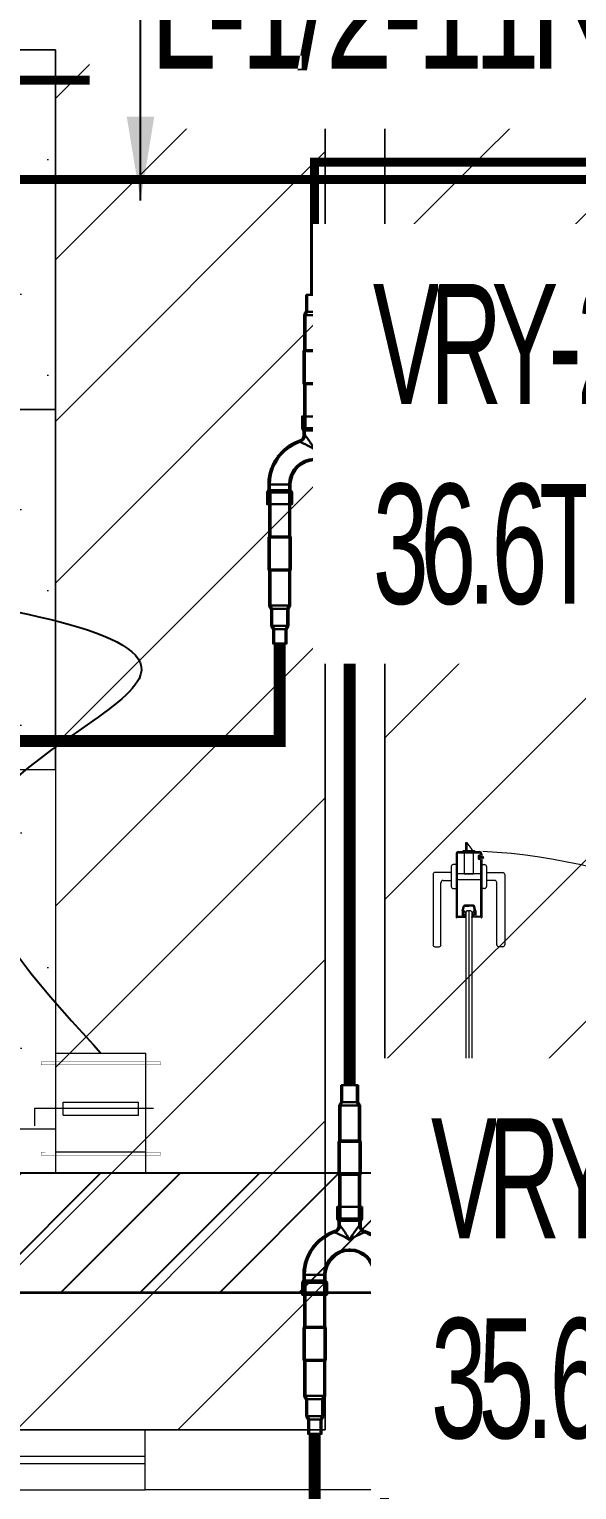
# Model space of a CAD drawing. Header units: millimetres. Extents: x -81374 to 485233, y -39075 to 157313.
# Drawn here: x 45364 to 46278, y -11962 to -9526 of the extents above; entities that cross this region are included whole.
import ezdxf
from ezdxf.enums import TextEntityAlignment as Align

# ---------------------------------------------------------------- set-up
doc = ezdxf.new("R2010")
doc.units = ezdxf.units.MM
for name, color, linetype in [('150 dia butterfly damper', 20, 'Continuous'), ('2', 7, 'Continuous'), ('ceilings', 253, 'Continuous'), ('Hatch 01_UC', 7, 'Continuous'), ('M-HVAC ELLIPTICAL DUCT', 6, 'Continuous'), ('M-HVAC VRV PIPE', 152, 'Continuous'), ('M-HVAC-INSULATION', 8, 'Continuous'), ('M-HVAC-SUPPLY AIR DUCT', 4, 'Continuous'), ('M-HVAC-TEXT', 7, 'Continuous'), ('PCE-HVACTEXT', 7, 'Continuous')]:
    doc.layers.add(name, color=color, linetype=linetype)
doc.layers.add('ceiling', color=7, linetype='Continuous', lineweight=5, true_color=0x560d91)
for name, color, linetype, lineweight in [('COPPER PIPE ', 4, 'Continuous', 30), ('G-IMPT', 8, 'Continuous', 5), ('M-HVAC-CONTROL DAMPERS', 210, 'Continuous', 15), ('P-PIPE-IDEN', 7, 'Continuous', 9), ('vrv text', 90, 'Continuous', 30)]:
    doc.layers.add(name, color=color, linetype=linetype, lineweight=lineweight)
doc.styles.add('Arial_2', font='arial.ttf', dxfattribs={"height": 75})
doc.styles.add('HVAC TEXT', font='Romans.shx', dxfattribs={"width": 0.8, "height": 100})
doc.styles.add('romans', font='stylu.ttf', dxfattribs={"height": 125})
doc.styles.add('rs', font='romans.shx', dxfattribs={"width": 0.75})
doc.styles.get("Standard").update_dxf_attribs({"font": 'arial.ttf'})
doc.dimstyles.new('GLAZ ALU', dxfattribs={"dimscale": 100, "dimtxt": 2, "dimasz": 1.4, "dimexe": 0.8, "dimexo": 0.8, "dimgap": 0.75, "dimtad": 1, "dimdec": 0, "dimzin": 0, "dimdsep": 46, "dimtxsty": 'rs', "dimcen": 0.09, "dimclrd": 8, "dimclre": 8, "dimclrt": 2, "dimadec": 0, "dimazin": 0, "dimtfac": 1, "dimtdec": 0, "dimtmove": 0, "dimatfit": 3, "dimfxl": 1, "dimtolj": 1, "dimtzin": 0, "dimarcsym": 0})
doc.dimstyles.new('HVAC DIM', dxfattribs={"dimtxt": 100, "dimasz": 200, "dimexe": 50, "dimexo": 50, "dimgap": 50, "dimtad": 1, "dimtoh": 1, "dimdec": 0, "dimzin": 0, "dimdsep": 46, "dimtxsty": 'HVAC TEXT', "dimcen": 50, "dimclrd": 7, "dimclre": 7, "dimclrt": 7, "dimadec": 0, "dimazin": 0, "dimtfac": 1, "dimtdec": 0, "dimtofl": 0, "dimtmove": 0, "dimatfit": 3, "dimfxl": 1, "dimtolj": 1, "dimtzin": 0, "dimarcsym": 0})
pattern_1 = [(225, (86411.17, 39444.27), (134.70384, -134.70384), [])]

# ---------------------------------------------------------------- blocks, each defined once
blk = doc.blocks.new('A$C4A242C7C')
at = {"layer": '2', "color": 6, "linetype": 'Continuous'}
for p, q in [((0, 4), (0, 115.4)), ((0.4, 115.8), (0.6, 115.8)), ((1.4, 115), (13, 115)), ((2, 113), (10.5, 113)), ((2, 4), (2, 113)), ((10.5, 103.9), (10.5, 113)), ((10.6, 103.4), (12.8, 95.2)), ((14, 111.3), (12.5, 111.3)), ((12.5, 104.8), (12.5, 111.3)), ((14, 104.8), (12.5, 104.8)), ((14.8, 103.8), (12.5, 103.8)), ((12.5, 103.8), (14.7, 95.7)), ((13, 115), (13, 112.6)), ((14.7, 112.6), (13, 112.6)), ((14, 110), (14, 111.3)), ((14, 106.1), (14, 104.8)), ((14.3, 109.8), (15, 110)), ((14.3, 106.3), (15, 106.1)), ((14.7, 112.6), (15.2, 110.4)), ((14.8, 103.8), (15.2, 105.6)), ((30.3, 112.6), (29.8, 110.4)), ((30.2, 103.8), (29.8, 105.6)), ((30.7, 109.8), (30, 110)), ((30.7, 106.3), (30, 106.1)), ((30.2, 103.8), (32.5, 103.8)), ((32, 112.6), (30.3, 112.6)), ((32.5, 103.8), (30.3, 95.7)), ((31, 111.3), (32.5, 111.3)), ((31, 110), (31, 111.3)), ((31, 106.1), (31, 104.8)), ((31, 104.8), (32.5, 104.8)), ((32, 115), (32, 112.6)), ((43.6, 115), (32, 115)), ((34.4, 103.4), (32.2, 95.2)), ((32.5, 104.8), (32.5, 111.3)), ((34.5, 113), (43, 113)), ((34.5, 103.9), (34.5, 113)), ((43, 14.2), (43, 113)), ((44.6, 115.8), (44.4, 115.8)), ((45, 11.7), (45, 115.4)), ((14.7, 95.7), (22.5, 95.7)), ((30.3, 93.7), (14.7, 93.7)), ((30.3, 95.7), (22.5, 95.7)), ((4, 2), (41, 2)), ((4, 0), (41, 0)), ((38.5, 8.4), (38.5, 11.7)), ((42.5, 13.7), (40.5, 13.7)), ((40.5, 8.8), (40.5, 11.3)), ((42.5, 6.4), (40.5, 6.4)), ((44, 11.7), (40.9, 11.7)), ((44, 8.4), (40.9, 8.4)), ((43, 4), (43, 5.9)), ((44, 11.6), (44, 11.7)), ((44, 8.4), (44, 8.5)), ((44.4, 11.2), (44.5, 11.2)), ((44.4, 8.9), (44.5, 8.9)), ((45, 4), (45, 8.4))]:
    blk.add_line(p, q, dxfattribs=at)
for centre, radius, start, end in [((0.4, 115.4), 0.4, 90, 180), ((0.6, 115.4), 0.4, 0, 90), ((1.4, 115.4), 0.4, 180, 270), ((12.5, 103.9), 2, 180, 195), ((14.2, 110), 0.2, 180, 285), ((14.2, 106.1), 0.2, 75, 180), ((14.8, 110.3), 0.4, 285, 15), ((14.8, 105.7), 0.4, 345, 75), ((30.1, 110.3), 0.4, 165, 255), ((30.1, 105.7), 0.4, 105, 195), ((30.8, 110), 0.2, 255, 0), ((30.8, 106.1), 0.2, 0, 105), ((32.5, 103.9), 2, 345, 0), ((43.6, 115.4), 0.4, 270, 0), ((44.4, 115.4), 0.4, 90, 180), ((44.6, 115.4), 0.4, 0, 90), ((14.7, 95.7), 2, 195, 270), ((30.3, 95.7), 2, 270, 345), ((4, 4), 4, 180, 270), ((4, 4), 2, 180, 270), ((40.5, 11.7), 2, 90, 180), ((40.5, 8.4), 2, 180, 270), ((40.9, 11.3), 0.4, 90, 180), ((40.9, 8.8), 0.4, 180, 270), ((41, 4), 4, 270, 0), ((41, 4), 2, 270, 0), ((42.5, 14.2), 0.5, 270, 0), ((42.5, 5.9), 0.5, 0, 90), ((44.4, 11.6), 0.4, 180, 270), ((44.4, 8.5), 0.4, 90, 180), ((44.5, 11.7), 0.5, 270, 0), ((44.5, 8.4), 0.5, 0, 90)]:
    blk.add_arc(centre, radius, start, end, dxfattribs=at)
blk = doc.blocks.new('floor plan 1')
at = {"layer": 'G-IMPT', "color": 8, "ltscale": 500}
for p, q in [((12084.2, -27133.8), (12083.5, -27131.3)), ((12084.4, -27133.8), (12083.9, -27131.3)), ((12084.2, -27133.8), (12085.4, -27133.8)), ((12084.2, -27139.1), (12084.2, -27133.8)), ((12084.6, -27133.8), (12084.4, -27131.3)), ((12084.8, -27133.8), (12084.8, -27131.3)), ((12085, -27133.8), (12085.3, -27131.3)), ((12085.2, -27133.8), (12085.7, -27131.3)), ((12085.4, -27133.8), (12086.2, -27131.3)), ((12085.4, -27139.1), (12085.4, -27133.8)), ((12119.9, -27113.5), (12096.1, -27113.5)), ((12096.1, -27113.5), (12096.1, -27199.3)), ((12118, -27115.5), (12098, -27115.5)), ((12098, -27115.5), (12098, -27197.4)), ((12118, -27197.4), (12118, -27115.5)), ((12119.9, -27113.5), (12613, -27113.5)), ((12119.9, -27199.3), (12119.9, -27113.5)), ((12119.9, -27113.5), (12119.9, -27213.5)), ((14179.6, -27113.6, 0), (12613, -27113.5, 0)), ((12613, -27113.5, 0), (12613, -27213.5, 0)), ((11247.8, -27151.6), (11994.1, -27151.6)), ((11994.1, -27151.6), (11995.6, -27153.1)), ((11995.6, -27159.7), (11994.1, -27161.2)), ((11995.6, -27153.1), (11995.6, -27159.7)), ((12084.2, -27135.6), (12085.4, -27135.6)), ((12084.2, -27137.4), (12085.4, -27137.4)), ((12084.2, -27139.1), (12085.4, -27139.1)), ((12094.3, -27181.3), (12094.3, -27135.9)), ((12094.3, -27135.9), (12096.1, -27135.9)), ((12096.1, -27135.9), (12096.1, -27182.7)), ((14179.6, -27157.6, 0), (12613, -27157.5, 0)), ((11994.1, -27161.2), (11247.8, -27161.2)), ((12051.5, -27181.6), (12051.5, -27185.8)), ((12053.4, -27181.6), (12053.4, -27183.4)), ((12053.9, -27183.9), (12055.8, -27183.9)), ((12090.5, -27177.8), (12055.3, -27177.8)), ((12090.5, -27179.7), (12055.3, -27179.7)), ((12092.4, -27181.6), (12092.4, -27285.5)), ((12094.3, -27181.6), (12094.3, -27287.7)), ((14179.6, -27169.6, 0), (12613, -27169.5, 0)), ((12050.3, -27186.7), (12047.8, -27186)), ((12050.3, -27186.9), (12047.8, -27186.5)), ((12050.3, -27187.1), (12047.8, -27186.9)), ((12050.3, -27187.4), (12047.8, -27187.4)), ((12050.3, -27187.6), (12047.8, -27187.8)), ((12050.3, -27187.8), (12047.8, -27188.2)), ((12050.3, -27188), (12047.8, -27188.7)), ((12050.3, -27188), (12050.3, -27186.7)), ((12055.6, -27186.7), (12050.3, -27186.7)), ((12055.6, -27188), (12050.3, -27188)), ((12051.5, -27188.9), (12051.5, -27287.7)), ((12052.1, -27186.3), (12052, -27186.3)), ((12052.1, -27188.5), (12052, -27188.5)), ((12052.1, -27188), (12052.1, -27186.7)), ((12052.4, -27185.8), (12052.4, -27185.9)), ((12052.4, -27185.8), (12055.4, -27185.8)), ((12052.4, -27188.8), (12052.4, -27188.9)), ((12052.4, -27188.9), (12055.4, -27188.9)), ((12053.4, -27191.3), (12053.4, -27285.5)), ((12053.9, -27188), (12053.9, -27186.7)), ((12053.9, -27190.8), (12055.8, -27190.8)), ((12055.6, -27188), (12055.6, -27186.7)), ((12055.8, -27186.2), (12055.8, -27188.5)), ((12057.7, -27185.8), (12057.7, -27188.9)), ((12096.1, -27199.3), (12119.9, -27199.3)), ((12098, -27197.4), (12118, -27197.4)), ((12213, -27213.5), (12119.9, -27213.5)), ((12213, -30016.5), (12213, -27213.5)), ((12613, -27213.5), (12313, -27213.5)), ((12313, -27213.5), (12313, -30016.5)), ((14179.6, -27213.6, 0), (12613, -27213.5, 0)), ((12061.5, -27276.8), (12061.5, -27285.5)), ((12061.6, -27276.3), (12063.6, -27268.5)), ((12063.4, -27276.6), (12065.5, -27269)), ((12065.5, -27276.6), (12063.4, -27276.6)), ((12064.8, -27277.6), (12063.4, -27277.6)), ((12063.4, -27277.6), (12063.4, -27283.8)), ((12064.8, -27278.8), (12064.8, -27277.6)), ((12065.1, -27279), (12065.7, -27278.8)), ((12065.5, -27267.1), (12080.3, -27267.1)), ((12065.5, -27269), (12072.9, -27269)), ((12065.5, -27276.6), (12066, -27278.4)), ((12068.2, -27278.1), (12069.6, -27276.6)), ((12068.2, -28077.6), (12068.2, -27278.1)), ((12069.6, -27276.6), (12076.3, -27276.6)), ((12080.3, -27269), (12072.9, -27269)), ((12072.9, -28079), (12072.9, -27276.6)), ((12076.3, -27276.6), (12077.7, -27278.1)), ((12077.7, -27278.1), (12077.7, -28077.6)), ((12080.3, -27276.6), (12079.8, -27278.4)), ((12080.8, -27279), (12080.1, -27278.8)), ((12082.4, -27276.6), (12080.3, -27269)), ((12080.3, -27276.6), (12082.4, -27276.6)), ((12081, -27277.6), (12082.4, -27277.6)), ((12081, -27278.8), (12081, -27277.6)), ((12084.3, -27276.3), (12082.2, -27268.5)), ((12082.4, -27277.6), (12082.4, -27283.8)), ((12084.3, -27276.8), (12084.3, -27285.5)), ((12051.9, -27288.1), (12052.1, -27288.1)), ((12052.8, -27287.4), (12063.9, -27287.4)), ((12061.5, -27285.5), (12053.4, -27285.5)), ((12064.8, -27283.8), (12063.4, -27283.8)), ((12063.9, -27285.1), (12065.4, -27285.1)), ((12063.9, -27287.4), (12063.9, -27285.1)), ((12064.8, -27282.6), (12064.8, -27283.8)), ((12065.1, -27282.4), (12065.7, -27282.5)), ((12065.4, -27285.1), (12066, -27283)), ((12080.4, -27285.1), (12079.8, -27283)), ((12080.8, -27282.4), (12080.1, -27282.5)), ((12080.4, -27285.1), (12082, -27285.1)), ((12081, -27282.6), (12081, -27283.8)), ((12081, -27283.8), (12082.4, -27283.8)), ((12082, -27287.4), (12082, -27285.1)), ((12093, -27287.4), (12082, -27287.4)), ((12092.4, -27285.5), (12084.3, -27285.5)), ((12094, -27288.1), (12093.8, -27288.1)), ((12013, -28139.7), (12013, -28022.6)), ((12016.4, -28019.2), (12023, -28019.2)), ((12026.4, -28022.6), (12026.4, -28126.4)), ((12119.5, -28022.6), (12119.5, -28126.4)), ((12129.5, -28019.2), (12122.8, -28019.2)), ((12132.8, -28139.7), (12132.8, -28022.6)), ((12051.5, -28166.7), (12051.5, -28067.9)), ((12051.9, -28067.5), (12052.1, -28067.5)), ((12052.8, -28068.3), (12063.9, -28068.3)), ((12061.5, -28070.2), (12053.4, -28070.2)), ((12053.4, -28164.4), (12053.4, -28070.2)), ((12061.5, -28078.9), (12061.5, -28070.2)), ((12061.6, -28079.4), (12063.6, -28087.2)), ((12064.8, -28071.9), (12063.4, -28071.9)), ((12063.4, -28078.1), (12063.4, -28071.9)), ((12064.8, -28078.1), (12063.4, -28078.1)), ((12065.5, -28079), (12063.4, -28079)), ((12063.4, -28079), (12065.5, -28086.7)), ((12063.9, -28068.3), (12063.9, -28070.6)), ((12063.9, -28070.6), (12065.4, -28070.6)), ((12064.8, -28073.1), (12064.8, -28071.9)), ((12064.8, -28076.8), (12064.8, -28078.1)), ((12065.1, -28073.3), (12065.7, -28073.1)), ((12065.1, -28076.6), (12065.7, -28076.8)), ((12065.4, -28070.6), (12066, -28072.6)), ((12065.5, -28079), (12066, -28077.3)), ((12068.2, -28077.6), (12069.6, -28079)), ((12069.6, -28079), (12076.3, -28079)), ((12076.3, -28079), (12077.7, -28077.6)), ((12080.4, -28070.6), (12079.8, -28072.6)), ((12080.3, -28079), (12079.8, -28077.3)), ((12080.8, -28073.3), (12080.1, -28073.1)), ((12080.8, -28076.6), (12080.1, -28076.8)), ((12080.3, -28079), (12082.4, -28079)), ((12082.4, -28079), (12080.3, -28086.7)), ((12080.4, -28070.6), (12082, -28070.6)), ((12081, -28073.1), (12081, -28071.9)), ((12081, -28071.9), (12082.4, -28071.9)), ((12081, -28076.8), (12081, -28078.1)), ((12081, -28078.1), (12082.4, -28078.1)), ((12082, -28068.3), (12082, -28070.6)), ((12093, -28068.3), (12082, -28068.3)), ((12084.3, -28079.4), (12082.2, -28087.2)), ((12082.4, -28078.1), (12082.4, -28071.9)), ((12092.4, -28070.2), (12084.3, -28070.2)), ((12084.3, -28078.9), (12084.3, -28070.2)), ((12092.4, -28174), (12092.4, -28070.2)), ((12094, -28067.5), (12093.8, -28067.5)), ((12094.3, -28174), (12094.3, -28067.9)), ((12065.5, -28086.7), (12072.9, -28086.7)), ((12065.5, -28088.6), (12080.3, -28088.6)), ((12080.3, -28086.7), (12072.9, -28086.7)), ((12029.7, -28129.7), (12043.5, -28129.7)), ((12043.5, -28153), (12043.5, -28119.7)), ((12046.8, -28116.4), (12051.5, -28116.4)), ((12094.3, -28131.6), (12051.5, -28131.6)), ((12051.5, -28131.6), (12051.5, -28141.1)), ((12099, -28116.4), (12094.3, -28116.4)), ((12094.3, -28141.1), (12094.3, -28131.6)), ((12102.3, -28153), (12102.3, -28119.7)), ((12116.1, -28129.7), (12102.3, -28129.7)), ((12043.5, -28143), (12016.4, -28143)), ((12051.5, -28156.4), (12046.8, -28156.4)), ((12051.5, -28141.1), (12094.3, -28141.1)), ((12080.6, -28141.1), (12065.3, -28141.1)), ((12065.3, -28141.1), (12065.3, -28176.3)), ((12080.6, -28176.3), (12080.6, -28141.1)), ((12094.3, -28156.4), (12099, -28156.4)), ((12102.3, -28143), (12129.5, -28143)), ((12050.3, -28167.8), (12047.8, -28167.1)), ((12050.3, -28168), (12047.8, -28167.5)), ((12050.3, -28168.2), (12047.8, -28167.9)), ((12050.3, -28168.4), (12047.8, -28168.4)), ((12050.3, -28168.6), (12047.8, -28168.8)), ((12050.3, -28168.8), (12047.8, -28169.3)), ((12050.3, -28169), (12047.8, -28169.7)), ((12050.3, -28167.8), (12050.3, -28169)), ((12055.6, -28167.8), (12050.3, -28167.8)), ((12055.6, -28169), (12050.3, -28169)), ((12051.5, -28174), (12051.5, -28169.9)), ((12052.1, -28167.2), (12052, -28167.2)), ((12052.1, -28169.4), (12052, -28169.4)), ((12052.1, -28167.8), (12052.1, -28169)), ((12052.4, -28166.8), (12052.4, -28166.7)), ((12052.4, -28166.7), (12055.4, -28166.7)), ((12052.4, -28169.9), (12052.4, -28169.8)), ((12052.4, -28169.9), (12055.4, -28169.9)), ((12053.4, -28174), (12053.4, -28172.3)), ((12053.9, -28164.8), (12055.8, -28164.8)), ((12053.9, -28167.8), (12053.9, -28169)), ((12053.9, -28171.8), (12055.8, -28171.8)), ((12090.5, -28175.9), (12055.3, -28175.9)), ((12090.5, -28177.8), (12055.3, -28177.8)), ((12055.6, -28167.8), (12055.6, -28169)), ((12055.8, -28169.5), (12055.8, -28167.1)), ((12057.7, -28169.9), (12057.7, -28166.7)), ((12063.4, -28180), (12063.4, -28177.8)), ((12063.4, -28177.8), (12082.4, -28177.8)), ((12082.4, -28180), (12063.4, -28180)), ((12064.3, -28177.8), (12064.3, -28176.3)), ((12064.3, -28176.3), (12081.5, -28176.3)), ((12081.5, -28177.8), (12064.3, -28177.8)), ((12065.3, -28176.3), (12080.6, -28176.3)), ((12067.2, -28180), (12067.2, -28181.4)), ((12067.2, -28181.4), (12075.8, -28192.8)), ((12075.8, -28180), (12075.8, -28192.8)), ((12078.6, -28192.8), (12078.6, -28180)), ((12081.5, -28176.3), (12081.5, -28177.8)), ((12082.4, -28177.8), (12082.4, -28180)), ((12075.8, -28192.8), (12078.6, -28192.8))]:
    blk.add_line(p, q, dxfattribs=at)
for centre, radius, start, end in [((18060.5, -17690.2), 9598.5, 196.54068, 301.95899), ((12096.2, -27228.6), 950.6, 176.5059, 267.1815), ((12055.3, -27181.6), 3.81, 90, 180), ((12055.3, -27181.6), 1.9, 90, 180), ((12053.9, -27183.4), 0.476, 180, 270), ((12055.8, -27185.8), 1.9, 0, 90), ((12090.5, -27181.6), 3.81, 0, 90), ((12090.5, -27181.6), 1.9, 0, 90), ((12052, -27185.8), 0.476, 180, 270), ((12052, -27188.9), 0.476, 90, 180), ((12052.1, -27185.9), 0.381, 270, 0), ((12052.1, -27188.8), 0.381, 0, 90), ((12053.9, -27191.3), 0.476, 90, 180), ((12055.4, -27186.2), 0.381, 0, 90), ((12055.4, -27188.5), 0.381, 270, 0), ((12055.8, -27188.9), 1.9, 270, 0), ((12063.4, -27276.8), 1.9, 165, 180), ((12065.5, -27269), 1.9, 90, 165), ((12065, -27278.8), 0.19, 180, 285), ((12065.6, -27278.5), 0.381, 285, 15), ((12080.2, -27278.5), 0.381, 165, 255), ((12080.3, -27269), 1.9, 15, 90), ((12080.8, -27278.8), 0.19, 255, 0), ((12082.4, -27276.8), 1.9, 0, 15), ((12051.9, -27287.7), 0.381, 180, 270), ((12052.1, -27287.7), 0.381, 270, 0), ((12052.8, -27287.7), 0.381, 90, 180), ((12065, -27282.6), 0.19, 75, 180), ((12065.6, -27282.9), 0.381, 345, 75), ((12080.2, -27282.9), 0.381, 105, 195), ((12080.8, -27282.6), 0.19, 0, 105), ((12093, -27287.7), 0.381, 0, 90), ((12093.8, -27287.7), 0.381, 180, 270), ((12094, -27287.7), 0.381, 270, 0), ((12016.4, -28022.6), 3.33, 90, 180), ((12023, -28022.6), 3.33, 0, 90), ((12122.8, -28022.6), 3.33, 90, 180), ((12129.5, -28022.6), 3.33, 0, 90), ((12051.9, -28067.9), 0.381, 90, 180), ((12052.1, -28067.9), 0.381, 0, 90), ((12052.8, -28067.9), 0.381, 180, 270), ((12063.4, -28078.9), 1.9, 180, 195), ((12065, -28073.1), 0.19, 180, 285), ((12065, -28076.8), 0.19, 75, 180), ((12065.6, -28072.7), 0.381, 285, 15), ((12065.6, -28077.2), 0.381, 345, 75), ((12080.2, -28072.7), 0.381, 165, 255), ((12080.2, -28077.2), 0.381, 105, 195), ((12080.8, -28073.1), 0.19, 255, 0), ((12080.8, -28076.8), 0.19, 0, 105), ((12082.4, -28078.9), 1.9, 345, 0), ((12093, -28067.9), 0.381, 270, 0), ((12093.8, -28067.9), 0.381, 90, 180), ((12094, -28067.9), 0.381, 0, 90), ((12065.5, -28086.7), 1.9, 195, 270), ((12080.3, -28086.7), 1.9, 270, 345), ((12029.7, -28126.4), 3.33, 180, 270), ((12046.8, -28119.7), 3.33, 90, 180), ((12099, -28119.7), 3.33, 0, 90), ((12116.1, -28126.4), 3.33, 270, 0), ((12016.4, -28139.7), 3.33, 180, 270), ((12046.8, -28153), 3.33, 180, 270), ((12099, -28153), 3.33, 270, 0), ((12129.5, -28139.7), 3.33, 270, 0), ((12052, -28166.7), 0.476, 180, 270), ((12052, -28169.9), 0.476, 90, 180), ((12055.3, -28174), 3.81, 180, 270), ((12052.1, -28166.8), 0.381, 270, 0), ((12052.1, -28169.8), 0.381, 0, 90), ((12053.9, -28164.4), 0.476, 180, 270), ((12053.9, -28172.3), 0.476, 90, 180), ((12055.3, -28174), 1.9, 180, 270), ((12055.4, -28167.1), 0.381, 0, 90), ((12055.4, -28169.5), 0.381, 270, 0), ((12055.8, -28166.7), 1.9, 0, 90), ((12055.8, -28169.9), 1.9, 270, 0), ((12090.5, -28174), 3.81, 270, 0), ((12090.5, -28174), 1.9, 270, 0)]:
    blk.add_arc(centre, radius, start, end, dxfattribs=at)
at = {"layer": 'G-IMPT', "color": 8, "ltscale": 500, "extrusion": (0, 0, -1)}
blk.add_arc((-12092.5, -27185.5), 4.58, 141.7937, 113.4563, dxfattribs=at)
at = {"layer": 'G-IMPT', "color": 8, "ltscale": 500}
for points in [[(12067.1, -27281.1), (12066.4, -27280.9), (12066.3, -27282.1), (12067.1, -27282.1)], [(12067.8, -27280.9), (12066.4, -27280.2), (12066.4, -27280.9), (12067.1, -27281.1)], [(12078, -27280.9), (12079.4, -27280.2), (12079.4, -27280.9), (12078.8, -27281.1)], [(12078.8, -27281.1), (12079.4, -27280.9), (12079.5, -27282.1), (12078.7, -27282.1)], [(12067.3, -27286.4), (12066, -27285.7), (12063.9, -27286.1), (12068.2, -27286.7)], [(12068.2, -27286.7), (12063.9, -27286.1), (12063.9, -27287.4), (12068.2, -27287.7)], [(12067.1, -27282.1), (12066.3, -27282.1), (12065.5, -27282.3), (12067.8, -27282.4)], [(12067.8, -27282.4), (12065.5, -27282.3), (12066.3, -27282.6), (12067.1, -27282.7)], [(12067.2, -27284.1), (12066.2, -27283.9), (12066, -27285.7), (12067.3, -27286.4)], [(12067.1, -27282.7), (12066.3, -27282.6), (12066.2, -27283.3), (12067.2, -27283.4)], [(12067.2, -27283.4), (12066.2, -27283.3), (12066.2, -27283.5), (12067.9, -27283.7)], [(12067.9, -27283.7), (12066.2, -27283.5), (12066.2, -27283.9), (12067.2, -27284.1)], [(12078.6, -27286.4), (12079.8, -27285.7), (12082, -27286.1), (12077.6, -27286.7)], [(12077.6, -27286.7), (12082, -27286.1), (12082, -27287.4), (12077.6, -27287.7)], [(12078.7, -27283.4), (12079.6, -27283.3), (12079.6, -27283.5), (12078, -27283.7)], [(12078, -27283.7), (12079.6, -27283.5), (12079.7, -27283.9), (12078.7, -27284.1)], [(12078.7, -27282.1), (12079.5, -27282.1), (12080.3, -27282.3), (12078.1, -27282.4)], [(12078.1, -27282.4), (12080.3, -27282.3), (12079.6, -27282.6), (12078.7, -27282.7)], [(12078.7, -27284.1), (12079.7, -27283.9), (12079.8, -27285.7), (12078.6, -27286.4)], [(12078.7, -27282.7), (12079.6, -27282.6), (12079.6, -27283.3), (12078.7, -27283.4)], [(12068.2, -28069), (12063.9, -28069.5), (12063.9, -28068.3), (12068.2, -28067.9)], [(12067.3, -28069.2), (12066, -28069.9), (12063.9, -28069.5), (12068.2, -28069)], [(12067.8, -28073.3), (12065.5, -28073.3), (12066.3, -28073), (12067.1, -28072.9)], [(12067.1, -28073.6), (12066.3, -28073.6), (12065.5, -28073.3), (12067.8, -28073.3)], [(12067.2, -28071.6), (12066.2, -28071.8), (12066, -28069.9), (12067.3, -28069.2)], [(12067.9, -28072), (12066.2, -28072.2), (12066.2, -28071.8), (12067.2, -28071.6)], [(12067.2, -28072.3), (12066.2, -28072.4), (12066.2, -28072.2), (12067.9, -28072)], [(12067.1, -28072.9), (12066.3, -28073), (12066.2, -28072.4), (12067.2, -28072.3)], [(12067.1, -28074.5), (12066.4, -28074.8), (12066.3, -28073.6), (12067.1, -28073.6)], [(12067.8, -28074.7), (12066.4, -28075.5), (12066.4, -28074.8), (12067.1, -28074.5)], [(12077.6, -28069), (12082, -28069.5), (12082, -28068.3), (12077.6, -28067.9)], [(12078.6, -28069.2), (12079.8, -28069.9), (12082, -28069.5), (12077.6, -28069)], [(12078, -28072), (12079.6, -28072.2), (12079.7, -28071.8), (12078.7, -28071.6)], [(12078.7, -28072.3), (12079.6, -28072.4), (12079.6, -28072.2), (12078, -28072)], [(12078, -28074.7), (12079.4, -28075.5), (12079.4, -28074.8), (12078.8, -28074.5)], [(12078.1, -28073.3), (12080.3, -28073.3), (12079.6, -28073), (12078.7, -28072.9)], [(12078.7, -28073.6), (12079.5, -28073.6), (12080.3, -28073.3), (12078.1, -28073.3)], [(12078.7, -28071.6), (12079.7, -28071.8), (12079.8, -28069.9), (12078.6, -28069.2)], [(12078.7, -28072.9), (12079.6, -28073), (12079.6, -28072.4), (12078.7, -28072.3)], [(12078.8, -28074.5), (12079.4, -28074.8), (12079.5, -28073.6), (12078.7, -28073.6)]]:
    blk.add_3dface(points, dxfattribs=at)
at = {"layer": 'G-IMPT', "color": 8, "ltscale": 500, "xscale": 0.9523809523809526, "yscale": 0.9523809523809526, "zscale": 0.9523809523809526, "rotation": 90}
blk.add_blockref('A$C4A242C7C', (12094.3, -27177.8), dxfattribs=at)
at = {"layer": 'G-IMPT', "color": 8, "ltscale": 500}
for rotation, p in [(359.9992, (39680.6, -4989.6, 0)), (359.9992, (35886.7, -10139.3, 0)), (270.0008, (28873.3, -20643.5, 0)), (359.9992, (11975.3, -26935.4, 0)), (359.9992, (15267.6, -26935.4, 0)), (359.9992, (26686.3, -26987.7, 0)), (270.0008, (15861.1, -28615, 0)), (89.9992, (23697.8, -33300.6, 0)), (89.9992, (23597.9, -35337.7, 0)), (89.9992, (23597.9, -37388.3, 0)), (359.9992, (13750.4, -37781.5, 0)), (89.9992, (23697.8, -40746.8, 0)), (89.9992, (23597.8, -44302.5, 0)), (89.9992, (23597.8, -46399.1, 0)), (89.9992, (23697.8, -48339.8, 0)), (89.9992, (23697.8, -54280, 0)), (359.9992, (27418.1, -55702.4, 0)), (89.9992, (9671.9, -65856.5, 0)), (359.9992, (4684.1, -67403.4, 0)), (359.9992, (8737.2, -67403.4, 0))]:
    blk.add_attdef('PARTITIONTYPE', text='', height=200, rotation=rotation, dxfattribs=at).set_placement(p, align=Align.MIDDLE_CENTER)
mesh = blk.add_polyface(dxfattribs=at)
corners = [(11984.4, -27151.7), (11984.8, -27147.4), (11986, -27147.4), (11985.5, -27151.7)]
mesh.append_faces([[corners[k] for k in face] for face in [(0, 1, 2, 3)]], dxfattribs={"color": 8})
mesh = blk.add_polyface(dxfattribs=at)
corners = [(11985.5, -27151.7), (11986, -27147.4), (11986.4, -27149.5), (11985.8, -27150.7)]
mesh.append_faces([[corners[k] for k in face] for face in [(0, 1, 2, 3)]], dxfattribs={"color": 8})
mesh = blk.add_polyface(dxfattribs=at)
corners = [(11985.8, -27150.7), (11986.4, -27149.5), (11988.3, -27149.7), (11988.1, -27150.7)]
mesh.append_faces([[corners[k] for k in face] for face in [(0, 1, 2, 3)]], dxfattribs={"color": 8})
mesh = blk.add_polyface(dxfattribs=at)
corners = [(11988.1, -27150.7), (11988.3, -27149.7), (11988.7, -27149.7), (11988.5, -27151.4)]
mesh.append_faces([[corners[k] for k in face] for face in [(0, 1, 2, 3)]], dxfattribs={"color": 8})
mesh = blk.add_polyface(dxfattribs=at)
corners = [(11988.5, -27151.4), (11988.7, -27149.7), (11988.9, -27149.7), (11988.8, -27150.6)]
mesh.append_faces([[corners[k] for k in face] for face in [(0, 1, 2, 3)]], dxfattribs={"color": 8})
mesh = blk.add_polyface(dxfattribs=at)
corners = [(11988.8, -27150.6), (11988.9, -27149.7), (11989.6, -27149.8), (11989.4, -27150.6)]
mesh.append_faces([[corners[k] for k in face] for face in [(0, 1, 2, 3)]], dxfattribs={"color": 8})
mesh = blk.add_polyface(dxfattribs=at)
corners = [(11989.4, -27150.6), (11989.6, -27149.8), (11989.9, -27149), (11989.8, -27151.3)]
mesh.append_faces([[corners[k] for k in face] for face in [(0, 1, 2, 3)]], dxfattribs={"color": 8})
mesh = blk.add_polyface(dxfattribs=at)
corners = [(11989.8, -27151.3), (11989.9, -27149), (11990.1, -27149.8), (11990.1, -27150.6)]
mesh.append_faces([[corners[k] for k in face] for face in [(0, 1, 2, 3)]], dxfattribs={"color": 8})
mesh = blk.add_polyface(dxfattribs=at)
corners = [(11990.1, -27150.6), (11990.1, -27149.8), (11991.3, -27149.9), (11991, -27150.6)]
mesh.append_faces([[corners[k] for k in face] for face in [(0, 1, 2, 3)]], dxfattribs={"color": 8})
mesh = blk.add_polyface(dxfattribs=at)
corners = [(11991, -27150.6), (11991.3, -27149.9), (11992, -27149.9), (11991.2, -27151.3)]
mesh.append_faces([[corners[k] for k in face] for face in [(0, 1, 2, 3)]], dxfattribs={"color": 8})
mesh = blk.add_polyface(dxfattribs=at)
corners = [(11984.4, -27161.1), (11984.8, -27165.5), (11986, -27165.5), (11985.5, -27161.1)]
mesh.append_faces([[corners[k] for k in face] for face in [(3, 2, 1, 0)]], dxfattribs={"color": 8})
mesh = blk.add_polyface(dxfattribs=at)
corners = [(11985.5, -27161.1), (11986, -27165.5), (11986.4, -27163.3), (11985.8, -27162.1)]
mesh.append_faces([[corners[k] for k in face] for face in [(3, 2, 1, 0)]], dxfattribs={"color": 8})
mesh = blk.add_polyface(dxfattribs=at)
corners = [(11985.8, -27162.1), (11986.4, -27163.3), (11988.3, -27163.1), (11988.1, -27162.1)]
mesh.append_faces([[corners[k] for k in face] for face in [(3, 2, 1, 0)]], dxfattribs={"color": 8})
mesh = blk.add_polyface(dxfattribs=at)
corners = [(11988.1, -27162.1), (11988.3, -27163.1), (11988.7, -27163.1), (11988.5, -27161.4)]
mesh.append_faces([[corners[k] for k in face] for face in [(3, 2, 1, 0)]], dxfattribs={"color": 8})
mesh = blk.add_polyface(dxfattribs=at)
corners = [(11988.5, -27161.4), (11988.7, -27163.1), (11988.9, -27163.1), (11988.8, -27162.2)]
mesh.append_faces([[corners[k] for k in face] for face in [(3, 2, 1, 0)]], dxfattribs={"color": 8})
mesh = blk.add_polyface(dxfattribs=at)
corners = [(11988.8, -27162.2), (11988.9, -27163.1), (11989.6, -27163.1), (11989.4, -27162.2)]
mesh.append_faces([[corners[k] for k in face] for face in [(3, 2, 1, 0)]], dxfattribs={"color": 8})
mesh = blk.add_polyface(dxfattribs=at)
corners = [(11989.4, -27162.2), (11989.6, -27163.1), (11989.9, -27163.8), (11989.8, -27161.6)]
mesh.append_faces([[corners[k] for k in face] for face in [(3, 2, 1, 0)]], dxfattribs={"color": 8})
mesh = blk.add_polyface(dxfattribs=at)
corners = [(11989.8, -27161.6), (11989.9, -27163.8), (11990.1, -27163), (11990.1, -27162.2)]
mesh.append_faces([[corners[k] for k in face] for face in [(3, 2, 1, 0)]], dxfattribs={"color": 8})
mesh = blk.add_polyface(dxfattribs=at)
corners = [(11990.1, -27162.2), (11990.1, -27163), (11991.3, -27162.9), (11991, -27162.2)]
mesh.append_faces([[corners[k] for k in face] for face in [(3, 2, 1, 0)]], dxfattribs={"color": 8})
mesh = blk.add_polyface(dxfattribs=at)
corners = [(11991, -27162.2), (11991.3, -27162.9), (11992, -27162.9), (11991.2, -27161.5)]
mesh.append_faces([[corners[k] for k in face] for face in [(3, 2, 1, 0)]], dxfattribs={"color": 8})
blk = doc.blocks.new('GRID')
at = {"layer": 'ceilings', "lineweight": 5, "transparency": 33554597}
h = blk.add_hatch(dxfattribs=at)
h.set_pattern_fill('DOTS', color=8, scale=80, angle=45)
h.paths.add_polyline_path([(56229.9, 61282.6), (56229.9, 61882.6), (56829.9, 61882.6), (56829.9, 61282.6)])
at = {"layer": 'ceilings', "color": 8, "lineweight": 5}
blk.add_lwpolyline([(56229.9, 61282.6), (56229.9, 61882.6), (56829.9, 61882.6), (56829.9, 61282.6)], close=True, dxfattribs=at)
blk = doc.blocks.new('BD-200')
at = {"layer": 'M-HVAC-CONTROL DAMPERS', "color": 20}
for p, q in [((-50, -50), (100, -50)), ((-50, -250), (-50, -50)), ((100, -250), (100, -50)), ((-86, -142.6), (-86, -171.7)), ((112.8, -142.6), (-86, -142.6)), ((-37.8, -153.4), (-37.8, -131.9)), ((-37.8, -131.9), (87.8, -131.9)), ((87.8, -153.4), (87.8, -131.9)), ((-37.8, -153.4), (87.8, -153.4)), ((100, -215.6), (-50, -215.6))]:
    blk.add_line(p, q, dxfattribs=at)
at = {"layer": 'M-HVAC-CONTROL DAMPERS', "color": 20, "const_width": 0.49}
for points in [[(-74.5, -69.6), (-74.5, -64.7), (124.5, -64.7), (124.5, -69.6)], [(-74.6, -215.6), (-74.6, -220.5), (124.5, -220.6), (124.5, -215.7)]]:
    blk.add_lwpolyline(points, close=True, dxfattribs=at)
blk = doc.blocks.new('zw$4E06')
at = {"layer": 'vrv text'}
for points in [[(-121.1, 47.1), (-125.2, 47.1, 0.219765), (-200.2, 8.6), (-201.3, 7.2), (-202.6, 5.5), (-203.7, 4), (-204.8, 2.4, 0.042815), (-212.3, -11.4), (-213.2, -13.1), (-214, -14.9), (-214.7, -16.9), (-215.5, -18.7), (-216, -20.6), (-216.2, -21.1), (-216.5, -21.9), (-216.8, -22.4), (-217.1, -23), (-217.3, -23.6), (-218.4, -25.2), (-218.7, -25.5), (-219.1, -26.1), (-219.7, -26.5), (-220.2, -27), (-220.4, -27.4), (-221, -27.8), (-221.5, -28.3), (-222.1, -28.5), (-222.4, -28.9), (-223, -29.2), (-223.6, -29.4)], [(-121.1, 50.2), (-123.4, 50.2, 0.309599), (-218.4, -17.7), (-219.1, -19.5)], [(-121.1, 3.6), (-124.1, 3.6, 0.392074), (-177.9, -51.8), (-178.1, -53.3), (-177.9, -54.6, 0.393328), (-124.1, -110.1), (-121.1, -110.1)], [(-121.1, 0.5), (-122.6, 0.5), (-123.9, 0.4, 0.390764), (-175, -51.8), (-175, -54.6, 0.390298), (-123.9, -107), (-121.1, -107)], [(-231.4, -31.6), (-231.1, -31.8, 0.021844), (-210.1, -47.1), (-199.6, -53.3), (-205.4, -43)], [(-205.4, -63.6), (-199.6, -53.3), (-210, -59.8, 0.03043), (-231.1, -74.8), (-231.4, -75)], [(-121.1, -153.7), (-123.2, -153.7, -0.308139), (-215.5, -87.9), (-216, -86), (-216.2, -85.3), (-216.5, -84.9), (-216.8, -84.2), (-217.1, -83.6), (-217.3, -83.1), (-217.7, -82.6), (-218, -82), (-218.4, -81.6), (-218.7, -81.1), (-219.1, -80.5), (-219.7, -80.2), (-220.2, -79.8), (-220.4, -79.2), (-221, -78.7), (-221.5, -78.5), (-222.1, -78.1), (-222.4, -77.6, 0.112916), (-230.1, -75.2), (-230.7, -75), (-231.4, -75)], [(-121.1, -156.8), (-123.4, -156.8, -0.307918), (-218.4, -89), (-219.1, -87.1), (-219.1, -86.6), (-219.3, -86), (-219.7, -85.7), (-219.9, -85.1), (-220.2, -84.8), (-220.2, -84.2), (-220.6, -83.8), (-221, -83.5), (-221.2, -82.9), (-221.5, -82.7), (-221.9, -82.2), (-222.3, -81.8), (-222.6, -81.6), (-223, -81.3), (-223.3, -80.9), (-223.7, -80.7), (-224.3, -80.3), (-224.6, -80), (-225.2, -79.8), (-225.4, -79.6), (-225.9, -79.4), (-226.5, -79.2), (-226.8, -79), (-227.4, -78.7), (-228.5, -78.7), (-228.9, -78.5), (-229.4, -78.3), (-230.4, -78.3), (-230.9, -78.1), (-231.4, -78.1)]]:
    blk.add_lwpolyline(points, format="xyb", dxfattribs=at)
for points in [[(-173, 32.5), (-175.2, 34.8)], [(-167.1, 36), (-169.3, 38.2)], [(-160.7, 38.8), (-163.1, 41.3)], [(-153.9, 41.7), (-156.3, 43.9)], [(-146.7, 43.7), (-149.1, 46.3)], [(-139, 45.4), (-141.6, 48.1)], [(-130.5, 46.5), (-133.4, 49.4)], [(-121.7, 47.1), (-124.8, 50.2)], [(-76.5, 50.2), (-76.5, 53.3), (-103.7, 53.3), (-109, 50.2), (-121.1, 50.2)], [(-102.8, 50.2), (-108.1, 47.1), (-121.1, 47.1)], [(-121.1, 3.5), (-121.1, 47.1)], [(-112.1, 47.1), (-115.3, 50.2)], [(-108.1, 3.5), (-108.1, 47.1)], [(-104.8, 49.1), (-107, 51.3)], [(-103, 1.7), (-103, 48.5)], [(-102.8, 50.2), (-102.8, 39.7)], [(-76.5, 0.4), (-76.5, 50.2), (-102.8, 50.2), (-102.8, 0.4)], [(-102.8, 47.2), (-102.8, 0.2)], [(-102.8, 45.4), (-102.8, 2.7)], [(-102.6, 48.4), (-5, 48.4), (-2.6, 50), (0, 50)], [(-102.6, 1.5), (-102.6, 48.4)], [(0.2, 47.2), (-1.8, 47.2), (-4.2, 45.9), (-102.6, 45.9)], [(-4.2, 45.9), (-4.2, 4.2), (-102.6, 4.2)], [(-96.5, 50.2), (-99.6, 53.3)], [(-87.1, 50.2), (-90.3, 53.3)], [(-77.8, 50.2), (-80.9, 53.3)], [(-76.5, 50.2), (-76.5, 39.7)], [(-25.5, 45.9), (-33.3, 45.9)], [(-1.8, 47.2), (-1.8, 2.7), (0, 2.7)], [(151.5, 48.4), (72.8, 48.4), (70.2, 50), (-0.9, 50)], [(0, 47.2), (69.7, 47.2), (71.9, 45.9), (150.7, 45.9), (157.9, 41.6), (196.1, 41.6), (203.3, 37.7), (203.3, 12.7), (196.1, 8.5), (157.9, 8.5), (150.7, 4.2), (71.9, 4.2), (69.7, 2.7)], [(69.7, 47.2), (69.7, 2.7)], [(70.2, 0), (72.8, 1.5), (151.5, 1.5), (158.7, 5.7), (196.1, 5.7), (203.3, 9.9), (235.9, 9.9), (235.9, 40.3), (203.3, 40.3), (196.1, 44.3)], [(71.9, 45.9), (71.9, 4.2)], [(93.4, 45.9), (101.1, 45.9)], [(150.7, 45.9), (150.7, 4.2)], [(158.7, 44.3), (151.5, 48.4)], [(157.9, 41.6), (157.9, 8.5)], [(196.1, 44.3), (158.7, 44.3)], [(196.1, 41.6), (196.1, 8.5)], [(203.3, 37.7), (235.9, 37.7)], [(-206.3, -0.2), (-208.7, 2)], [(-202.4, 5.5), (-204.6, 7.7)], [(-198.3, 10.7), (-200.6, 13.1)], [(-193.9, 15.8), (-196, 17.8)], [(-189.2, 20.4), (-191.4, 22.8)], [(-184, 24.8), (-186.4, 27.2)], [(-178.9, 28.9), (-181.1, 31.2)], [(-130.5, -0.5), (-133.3, 2.2)], [(-122.1, 0.4), (-125, 3.5)], [(-121.1, 3.5), (-108.1, 3.5), (-102.8, 0.4), (-76.5, 0.4), (-76.5, -2.8), (-103.7, -2.8), (-109, 0.4), (-121.1, 0.4)], [(-112.7, 0.4), (-115.8, 3.5)], [(-100, -2.8), (-103.9, 0.9)], [(0, 0), (-2.6, 0), (-5, 1.5), (-102.6, 1.5)], [(-90.8, -2.8), (-93.9, 0.4)], [(-81.2, -2.8), (-84.4, 0.4)], [(-25.5, 4.2), (-33.3, 4.2)], [(-4.2, 4.2), (-1.8, 2.7)], [(69.7, 2.7), (-0.7, 2.7)], [(0, 0), (70.2, 0)], [(93.4, 4.2), (101.1, 4.2)], [(203.3, 12.7), (235.9, 12.7)], [(-500.2, -74.1), (-500.2, -32.3), (-507.4, -36.8), (-545.4, -36.8), (-545.4, -34)], [(-507.9, -34), (-500.8, -29.8)], [(-500.8, -29.8), (-422.1, -29.8)], [(-349.3, -31.1), (-419, -31.1), (-421.4, -32.3), (-500.2, -32.3)], [(-442.7, -32.3), (-450.4, -32.3)], [(-422.1, -29.8), (-419.5, -28.3)], [(-421.4, -32.3), (-421.4, -74.1), (-419, -75.6)], [(-419.5, -28.3), (-348.4, -28.3)], [(-419, -31.1), (-419, -75.6), (-348.5, -75.6)], [(-349.5, -31.1), (-347.5, -31.1), (-345.2, -32.3), (-246.7, -32.3)], [(-246.7, -29.8), (-344.3, -29.8), (-346.9, -28.3), (-349.3, -28.3)], [(-347.5, -31.1), (-347.5, -75.6), (-349.3, -75.6)], [(-345.2, -32.3), (-345.2, -74.1), (-246.7, -74.1)], [(-323.7, -32.3), (-316, -32.3)], [(-240.6, -28.5), (-246.2, -25.2), (-273.2, -25.2), (-273.2, -28.5), (-246.9, -28.5), (-241.6, -31.6)], [(-272.1, -28.5), (-273.2, -27.4)], [(-273.2, -28.5), (-273.2, -41)], [(-273.2, -78.1), (-273.2, -28.5)], [(-262.7, -28.5), (-265.8, -25.2)], [(-253.1, -28.5), (-256.4, -25.2)], [(-240.8, -31.6), (-247.1, -25.2)], [(-246.9, -75.6), (-246.9, -28.3), (-246.9, -75.6)], [(-246.9, -28.5), (-246.9, -41)], [(-246.9, -78.1), (-246.9, -28.5)], [(-246.7, -76.7), (-246.7, -29.8)], [(-246.7, -76.8), (-246.7, -29.8)], [(-241.6, -75), (-241.6, -31.6)], [(-241.6, -31.6), (-231.4, -31.6)], [(-240.6, -28.5), (-231.4, -28.5)], [(-231.3, -31.6), (-234.4, -28.5)], [(-231.4, -28.5), (-229.8, -28.5), (-229.4, -28.3), (-228.9, -28.3), (-228.5, -28.1), (-227.8, -27.9), (-227.4, -27.8), (-226.8, -27.6), (-226.5, -27.4), (-225.9, -27.4), (-225.4, -27), (-225.2, -26.8), (-224.6, -26.5), (-224.3, -26.3), (-223.7, -26.1), (-223, -25.4), (-222.6, -25.2), (-222.3, -24.6), (-221.9, -24.3), (-221.5, -24.1), (-221.2, -23.6), (-221, -23.2), (-220.6, -22.8), (-220.2, -22.3), (-220.2, -22.1), (-219.9, -21.5), (-219.7, -21.1), (-219.3, -20.6), (-219.1, -20), (-219.1, -19.7)], [(-228.9, -31.4), (-229.6, -31.6), (-231.4, -31.6)], [(-223.9, -29.6), (-226.1, -27.4)], [(-218.6, -25.4), (-221, -23.2)], [(-215.5, -19), (-218, -16.8)], [(-216, -21), (-216, -20.6)], [(-212.9, -12.5), (-215.1, -10.1)], [(-209.7, -6.3), (-211.9, -3.9)], [(-171.7, -34.8), (-174.1, -32.3)], [(-168.8, -28.3), (-171, -25.9)], [(-165.1, -22.4), (-167.5, -20.2)], [(-160.9, -17.3), (-163.3, -15.1)], [(-156.3, -12.7), (-158.3, -10.5)], [(-150.7, -8.5), (-153.1, -6.3)], [(-144.7, -5.1), (-147.1, -2.8)], [(-138.3, -2.4), (-140.6, 0)], [(-545.4, -34), (-507.9, -34)], [(-545.4, -36.8), (-545.4, -69.9)], [(-507.4, -36.8), (-507.4, -69.9)], [(-174.5, -60.1), (-177.9, -56.6)], [(-174.8, -50.4), (-177.6, -47.6)], [(-173.7, -42.1), (-176.3, -39.5)], [(-545.4, -69.9), (-507.4, -69.9), (-500.2, -74.1), (-421.4, -74.1)], [(-545.4, -72.6), (-545.4, -69.9)], [(-507.9, -72.6), (-545.4, -72.6)], [(-500.8, -76.8), (-507.9, -72.6)], [(-422.1, -76.8), (-500.8, -76.8)], [(-442.7, -74.1), (-450.4, -74.1)], [(-419.5, -78.1), (-422.1, -76.8)], [(-349.3, -78.1), (-419.5, -78.1)], [(-349.3, -78.1), (-346.9, -78.1)], [(-345.2, -74.1), (-347.5, -75.6)], [(-346.9, -78.1), (-344.3, -76.8)], [(-344.3, -76.8), (-246.7, -76.8)], [(-323.7, -74.1), (-316, -74.1)], [(-231.4, -75), (-241.6, -75), (-246.9, -78.1), (-273.2, -78.1), (-273.2, -81.4), (-246.2, -81.4), (-240.6, -78.1), (-231.4, -78.1)], [(-266.4, -81.4), (-269.3, -78.1)], [(-256.8, -81.4), (-259.9, -78.1)], [(-247.4, -81.4), (-250.6, -78.1)], [(-241, -78.5), (-243.2, -76.1)], [(-231.6, -78.1), (-235, -75)], [(-217.3, -83.3), (-223.3, -77.2)], [(-210, -99.8), (-216.5, -93.4)], [(-216, -86), (-216, -85.8)], [(-171.1, -73), (-176.1, -68)], [(-153.1, -100.4), (-168, -85.3)], [(-183.3, -136.2), (-204.1, -115.4)], [(-124.7, -110.1), (-127.9, -106.6)], [(-76.5, -107), (-76.5, -103.9), (-103.7, -103.9), (-109, -107), (-121.1, -107)], [(-121.1, -153.7), (-121.1, -110.1), (-108.1, -110.1), (-102.8, -107), (-76.5, -107)], [(-115.1, -110.1), (-118.2, -107)], [(-106.6, -109.2), (-109, -107)], [(-108.1, -153.7), (-108.1, -110.1)], [(-103, -108.1), (-5.3, -108.1), (-2.9, -106.4), (-0.4, -106.4)], [(-103, -155), (-103, -108.1)], [(-0.2, -109.4), (-2.2, -109.4), (-4.6, -110.5), (-103, -110.5)], [(-4.6, -110.5), (-4.6, -152.4), (-103, -152.4)], [(-102.8, -107), (-102.8, -118.2)], [(-102.8, -156.8), (-102.8, -107)], [(-102.8, -156.8), (-102.8, -109.9)], [(-99.4, -107), (-102.4, -103.9)], [(-90.1, -107), (-93.2, -103.9)], [(-80.5, -107), (-83.6, -103.9)], [(-76.5, -107), (-76.5, -118.2)], [(-76.5, -156.8), (-76.5, -107)], [(-26.1, -110.5), (-33.6, -110.5)], [(-2.2, -153.7), (-2.2, -109.4)], [(151.1, -108.1), (72.4, -108.1), (69.8, -106.4), (-1.3, -106.4)], [(-0.4, -109.4), (69.3, -109.4), (71.5, -110.5), (150.4, -110.5)], [(69.3, -109.4), (69.3, -153.7)], [(71.5, -110.5), (71.5, -152.4)], [(93, -110.5), (100.7, -110.5)], [(150.4, -110.5), (150.4, -152.4)], [(150.4, -110.5), (157.5, -114.9), (195.8, -114.9), (202.9, -118.9), (202.9, -143.9), (195.8, -148.2)], [(158.3, -112.1), (151.1, -108.1)], [(157.5, -114.9), (157.5, -148.2)], [(195.8, -112.1), (158.3, -112.1)], [(195.8, -112.1), (202.9, -116.2), (235.3, -116.2), (235.3, -146.5), (202.9, -146.5), (195.8, -150.7)], [(195.8, -114.9), (195.8, -148.2)], [(202.9, -118.9), (235.3, -118.9)], [(-161.2, -148.9), (-167.7, -142.3)], [(-146.9, -153.5), (-151.5, -148.9)], [(-135.3, -155.9), (-139, -152)], [(-124.8, -156.8), (-128.1, -153.3)], [(-109, -156.8), (-103.7, -159.9), (-76.5, -159.9), (-76.5, -156.8), (-102.8, -156.8), (-108.1, -153.7), (-121.1, -153.7)], [(-121.1, -156.8), (-109, -156.8)], [(-115.4, -156.8), (-118.4, -153.7)], [(-102.8, -159.9), (-109.2, -153.7)], [(-5.3, -155), (-103, -155)], [(-93.4, -159.9), (-96.5, -156.8)], [(-84, -159.9), (-87.1, -156.8)], [(-76.5, -158.1), (-77.8, -156.8)], [(-26.1, -152.4), (-33.6, -152.4)], [(-2.9, -156.5), (-5.3, -155)], [(-4.6, -152.4), (-2.2, -153.7), (-0.4, -153.7)], [(-0.4, -156.5), (-2.9, -156.5)], [(69.3, -153.7), (-1.1, -153.7)], [(-0.4, -156.5), (69.8, -156.5)], [(195.8, -148.2), (157.5, -148.2), (150.4, -152.4), (71.5, -152.4), (69.3, -153.7)], [(69.8, -156.5), (72.4, -155)], [(72.4, -155), (151.1, -155), (158.3, -150.7), (195.8, -150.7)], [(93, -152.4), (100.7, -152.4)], [(202.9, -143.9), (235.3, -143.9)]]:
    blk.add_lwpolyline(points, dxfattribs=at)
for points in [[(-223.6, -29.4), (-225.2, -30.8), (-226.7, -30.6), (-228.9, -31.4)], [(-205.4, -43), (-209.5, -36), (-212.2, -28.2), (-216, -21)], [(-216, -85.8), (-212.5, -78.4), (-209.1, -70.9), (-205.4, -63.6)]]:
    blk.add_open_spline(points, degree=3, dxfattribs=at)

msp = doc.modelspace()

# ---------------------------------------------------------------- hatches: boundary and pattern name
at = {"layer": 'Hatch 01_UC', "linetype": 'Continuous', "lineweight": 0, "transparency": 33554597}
h = msp.add_hatch(dxfattribs=at)
h.set_pattern_fill('ANSI31', color=8, scale=60, angle=180)
h.set_pattern_definition(pattern_1)
h.paths.add_polyline_path([(45857.8, -11861.8), (42587.8, -11861.8), (42587.8, -9058.9), (45857.8, -9058.9)])
h.paths.add_polyline_path([(45407.8, -11360.3), (43007.8, -11360.3), (43007.8, -9560.3), (45407.8, -9560.3)], flags=16)
h = msp.add_hatch(dxfattribs=at)
h.set_pattern_fill('ANSI31', color=8, scale=60, angle=180)
h.set_pattern_definition(pattern_1)
h.paths.add_polyline_path([(48881.2, -11861.8), (45957.8, -11861.8), (45957.8, -9058.9), (48881.2, -9058.9)])
h.paths.add_polyline_path([(48319.5, -11360.3), (46519.5, -11360.3), (46519.5, -9560.3), (48319.5, -9560.3)], flags=16)
at = {"layer": 'M-HVAC-INSULATION'}
h = msp.add_hatch(dxfattribs=at)
h.set_pattern_fill('ANSI31', color=256, scale=750, angle=360, style=0)
h.set_pattern_definition([(45, (497008.21, -83079.44), (-66.29126, 66.29126), [])])
h.paths.add_polyline_path([(43029.1, -11433.3), (46266.5, -11433.3), (46266.5, -11633.3), (43029.1, -11633.3)])

# ---------------------------------------------------------------- linework, layer by layer
at = {"layer": 'ceiling', "color": 8, "linetype": 'Continuous'}
for points in [[(45857.8, -11861.8), (42587.8, -11861.8), (42587.8, -9058.9), (45857.8, -9058.9)], [(45857.8, -11861.8), (42587.8, -11861.8), (42587.8, -9058.9), (45857.8, -9058.9)], [(48881.2, -11861.8), (45957.8, -11861.8), (45957.8, -9058.9), (48881.2, -9058.9)], [(48881.2, -11861.8), (45957.8, -11861.8), (45957.8, -9058.9), (48881.2, -9058.9)], [(45407.8, -11360.3), (43007.8, -11360.3), (43007.8, -9560.3), (45407.8, -9560.3)], [(45407.8, -11360.3), (43007.8, -11360.3), (43007.8, -9560.3), (45407.8, -9560.3)]]:
    msp.add_lwpolyline(points, close=True, dxfattribs=at)
at = {"layer": 'COPPER PIPE ', "color": 4, "linetype": 'Continuous', "const_width": 15}
msp.add_lwpolyline([(48681.2, -9611.2), (42510.4, -9611.2)], dxfattribs=at)
at = {"layer": 'M-HVAC VRV PIPE', "color": 6, "linetype": 'Continuous'}
for points in [[(47300.7, -9747.5, 15, 15, 0), (45840.4, -9747.5, 15, 15, 0), (45840.4, -9969, 15, 15, 0)], [(45674.5, -13165.2, 15, 15, 0), (45601.4, -13165.2, 15, 15, 0), (45601.4, -12154.6, 15, 15, 0), (45957.2, -12154.6, 15, 15, 0), (45957.2, -11869, 15, 15, 0)]]:
    msp.add_lwpolyline(points, format="xyseb", dxfattribs=at)
at = {"layer": 'M-HVAC VRV PIPE', "color": 171, "linetype": 'Continuous', "const_width": 15}
msp.add_lwpolyline([(48681.2, -9776.6), (41638.9, -9776.6)], dxfattribs=at)
at = {"layer": 'M-HVAC VRV PIPE', "color": 6, "linetype": 'Continuous', "const_width": 20}
for points in [[(44832.7, -10712.8), (45782.3, -10712.8), (45782.3, -10550.4)], [(45898.8, -10550.8), (45898.8, -11287.2)], [(45840.7, -11868.6), (45840.7, -12078.1), (39326.9, -12078.1)]]:
    msp.add_lwpolyline(points, dxfattribs=at)
at = {"layer": 'M-HVAC-SUPPLY AIR DUCT', "linetype": 'Continuous'}
for p, q in [((43029.1, -11433.3, 0), (46266.5, -11433.3, 0)), ((46266.5, -11633.3, 0), (46266.5, -11433.3, 0)), ((43029.1, -11633.3, 0), (46266.5, -11633.3, 0))]:
    msp.add_line(p, q, dxfattribs=at)
msp.add_spline([(45107.8, -10457.2), (45547.3, -10609.4), (45295.3, -10828.5), (45483.6, -11233.4, 0)], degree=3, dxfattribs=at)

# ---------------------------------------------------------------- block references
at = {"linetype": 'Continuous', "rotation": 180}
msp.add_blockref('floor plan 1', (58170.8, -39075.4), dxfattribs=at)
at = {"layer": '150 dia butterfly damper'}
for p, rotation in [((45458.6, -11183.4, 0), 359.9999999999999), ((46516.4, -11508.3, 0), 269.9999999999999)]:
    msp.add_blockref('BD-200', p, dxfattribs=dict(at, rotation=rotation))
at = {"layer": 'ceilings', "xscale": -1, "rotation": 269.9999999999999}
for p in [(-16474.8, -66390.2), (-16474.8, -66990.2)]:
    msp.add_blockref('GRID', p, dxfattribs=at)
at = {"layer": 'ceilings', "rotation": 270}
msp.add_blockref('GRID', (-16474.8, 45469.5), dxfattribs=at)
at = {"layer": 'vrv text', "xscale": 0.7447286262668819, "yscale": 0.7447286262668819, "zscale": 0.7447286262668819, "rotation": 270}
for p in [(45880.1, -10375.2), (45938.5, -11693.4)]:
    msp.add_blockref('zw$4E06', p, dxfattribs=at)

# ---------------------------------------------------------------- leaders
at = {"layer": 'M-HVAC ELLIPTICAL DUCT', "linetype": 'Continuous'}
msp.add_leader([(44726.2, -10767.4), (44726.2, -11632.5), (49311.6, -11632.5)], dimstyle='HVAC DIM', dxfattribs=at)

# ---------------------------------------------------------------- next in the draw order: texts
at = {"layer": 'M-HVAC-TEXT', "insert": (45565.2, -9594.8), "char_height": 200, "width": 1580.281, "attachment_point": 7, "style": 'romans', "bg_fill": 2}
msp.add_mtext('{\\W0.75;\\T0.75;\\C171;S-1 1/8-11RMT \\P\\pxt5.333333;L-1/2-11RMT}', dxfattribs=at)
at = {"layer": 'P-PIPE-IDEN', "char_height": 200, "width": 463.749, "attachment_point": 1, "style": 'Arial_2', "bg_fill": 2}
for s, insert in [('{\\W0.6;\\T0.75;\\C1;VRY-24-63-I\\P36.6TR}', (45937.6, -9950.8)), ('{\\W0.6;\\T0.75;\\C1;VRY-24-63-I\\P35.6TR}', (46034.5, -11342.3))]:
    msp.add_mtext(s, dxfattribs=dict(at, insert=insert))

# ---------------------------------------------------------------- next in the draw order: leaders
at = {"layer": 'PCE-HVACTEXT', "ltscale": 0.25}
msp.add_leader([(45549.8, -9811.6), (45549.8, -9246.4), (46853.1, -9246.4)], dimstyle='GLAZ ALU', override={"dimtad": 0, "dimclrd": 7, "dimclrt": 256, "dimfxl": 100, "dimfxlon": 1, "dimtfill": 1, "dimarcsym": 1}, dxfattribs=at)

doc.saveas('drawing.dxf')
